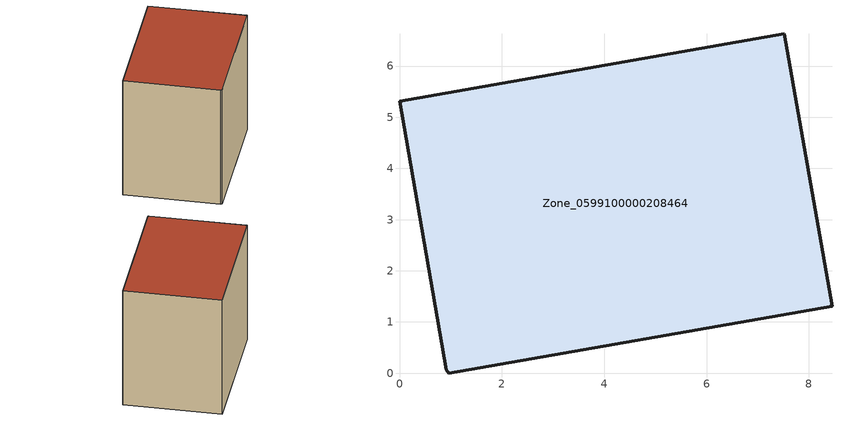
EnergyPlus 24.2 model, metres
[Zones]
Zone_0599100000208464
 floor ground (C_G): 7.52,6.63 8.45,1.31 0.96,0 0.91,0.07 0,5.31 z0
 wall outside (C_F): 0.91,0.07 0.96,0 8.45,1.31 7.52,6.63 0,5.31 0.91,0.07 z0:7.22
 roof outside (C_R): 8.45,1.31 7.52,6.63 0,5.31 0.91,0.07 0.96,0 z7.22
[BUILDING]
Pand.0599100000208464: North Axis=0; Terrain=City; Loads Convergence Tolerance Value=0.04; Temperature Convergence Tolerance Value=0.4; Solar Distribution=FullExterior; Maximum Number of Warmup Days=25; Minimum Number of Warmup Days=1
[Site:Location]
Rotterdam.The.Hague.AP_ZH_NLD Design_Conditions: Latitude=51.96; Longitude=4.45; Time Zone=1; Elevation=-4.5
[SITE:GROUNDTEMPERATURE:BUILDINGSURFACE]
18, 18, 18, 18, 18, 18, 18, 18, 18, 18, 18, 18
[MATERIAL] Thermal Absorptance=0.9; Solar Absorptance=0.7; Visible Absorptance=0.7
Name | Roughness | Thickness | Conductivity | Density | Specific Heat
G.TI.1946 | MediumSmooth | 0.15 | 1 | 540 | 1210
F.TI.1946 | Rough | 0.3 | 0.857143 | 1920 | 840
R.TI.1946 | MediumRough | 0.2 | 0.1 | 1500 | 1000
[CONSTRUCTION]
C_G: G.TI.1946
C_F: F.TI.1946
C_R: R.TI.1946
[ZONE]
Zone_0599100000208464: Type=1; Multiplier=1; Ceiling Height=Autocalculate; Volume=Autocalculate; Floor Area=autocalculate; Part of Total Floor Area=Yes
[ZONEINFILTRATION:DESIGNFLOWRATE]
Infil_Zone_0599100000208464: Zone or ZoneList or Space or SpaceList=Zone_0599100000208464; Schedule=AlwaysOn; Design Flow Rate Calculation Method=Flow/Area; Flow Rate per Floor Area=0.003; Constant Term Coefficient=1; Temperature Term Coefficient=0; Velocity Term Coefficient=0; Velocity Squared Term Coefficient=0
[HVACTEMPLATE:ZONE:IDEALLOADSAIRSYSTEM]
Zone_0599100000208464: Maximum Heating Supply Air Temperature=50; Minimum Cooling Supply Air Temperature=13; Maximum Heating Supply Air Humidity Ratio=0.0156; Minimum Cooling Supply Air Humidity Ratio=0.0077; Heating Limit=NoLimit; Cooling Limit=NoLimit; Dehumidification Control Type=ConstantSensibleHeatRatio; Cooling Sensible Heat Ratio=0.7; Dehumidification Setpoint=60; Humidification Control Type=None; Humidification Setpoint=30; Outdoor Air Method=None; Outdoor Air Flow Rate per Person=0.00944; Outdoor Air Flow Rate per Zone Floor Area=0; Outdoor Air Flow Rate per Zone=0; Demand Controlled Ventilation Type=None; Outdoor Air Economizer Type=NoEconomizer; Heat Recovery Type=None; Sensible Heat Recovery Effectiveness=0.7; Latent Heat Recovery Effectiveness=0.65
[ZONECONTROL:THERMOSTAT]
ThermostatControl_Zone_0599100000208464: Zone or ZoneList=Zone_0599100000208464; Control Type Schedule=DualSetpointControlType; Control 1=Thermostat_Zone_0599100000208464; Temperature Difference Between Cutout And Setpoint=0
[THERMOSTATSETPOINT:DUALSETPOINT]
Thermostat_Zone_0599100000208464: Heating Setpoint Temperature Schedule=HeatingSetpoint_Zone_0599100000208464; Cooling Setpoint Temperature Schedule=CoolingSetpoint_Zone_0599100000208464
[SCHEDULE:COMPACT]
HeatingSetpoint_Zone_0599100000208464: Through: 12/31, For: AllDays, Until: 24:00, 21
CoolingSetpoint_Zone_0599100000208464: Through: 12/31, For: AllDays, Until: 24:00, 24
DualSetpointControlType: Through: 12/31, For: AllDays, Until: 24:00, 4
AlwaysOn: Through: 12/31, For: AllDays, Until: 24:00, 1
